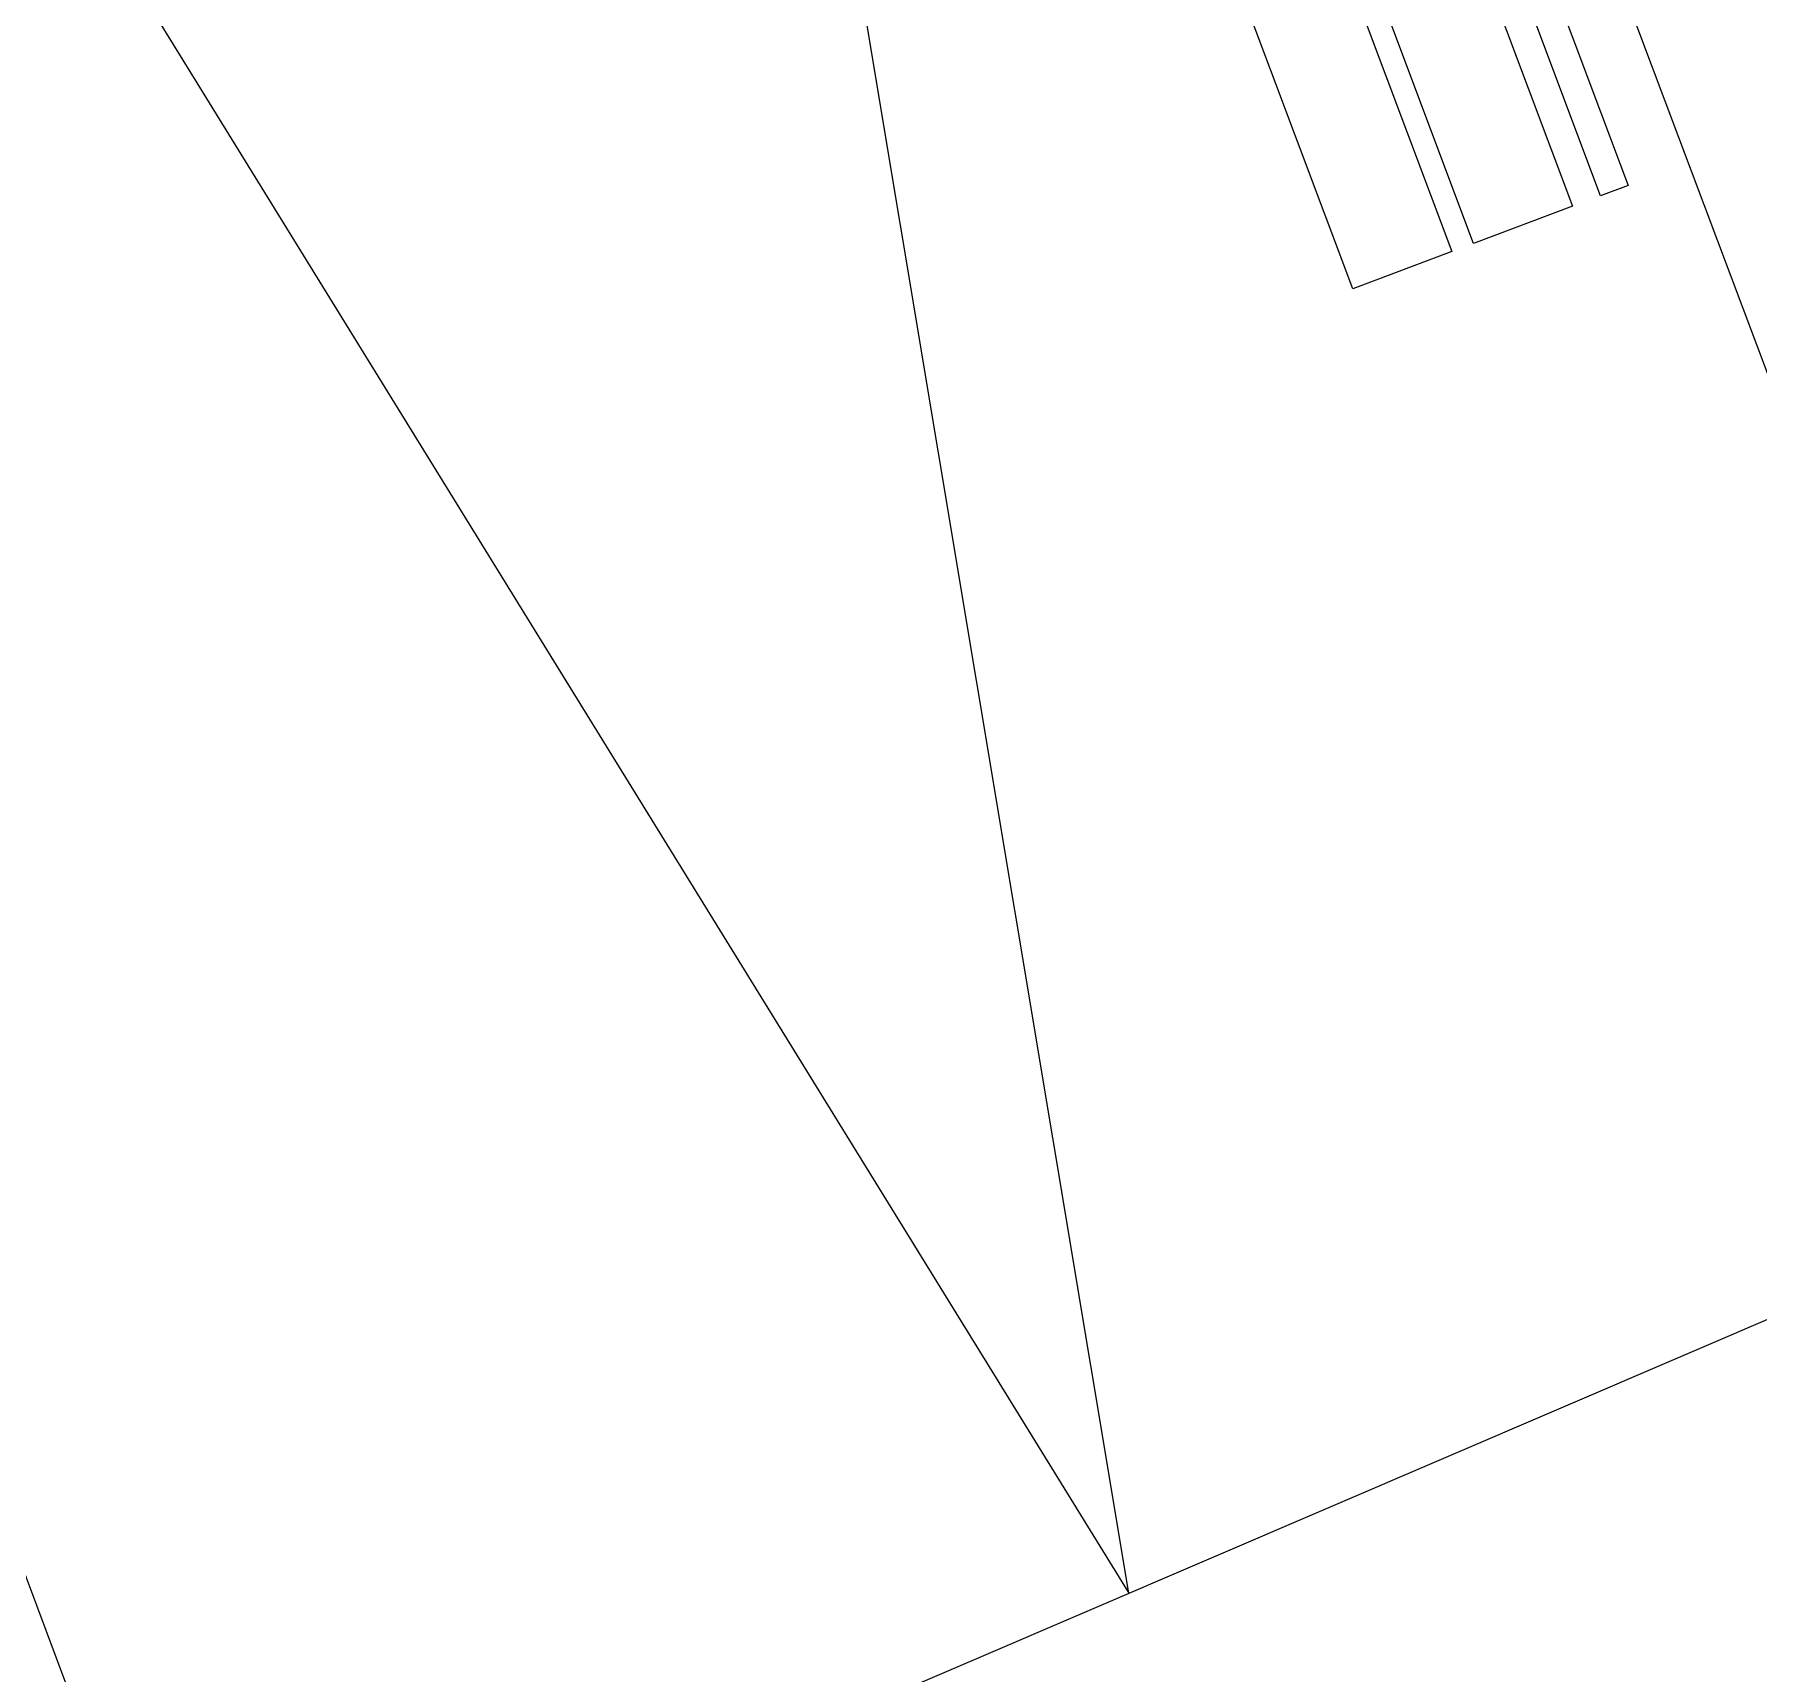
# Model space of a CAD drawing. Header units: millimetres. Extents: x 441156 to 441876, y 4514765 to 4515211.
# Drawn here: x 441560.866 to 441563.805, y 4514829.103 to 4514831.896 of the extents above; entities that cross this region are included whole.
import ezdxf

# ---------------------------------------------------------------- set-up
doc = ezdxf.new("R2010")
doc.units = ezdxf.units.MM
doc.layers.add('01_piscinas', color=254, linetype='Continuous')

msp = doc.modelspace()

# ---------------------------------------------------------------- linework, layer by layer
at = {"layer": '01_piscinas'}
for p, q in [((441564.34128148, 4514829.92970618, 0.00000015), (441560.99880958, 4514838.83373326, 0.00000132)), ((441561.12108265, 4514828.54905541, 0.00000013), (441557.5049643, 4514838.18205059, 0.0000014)), ((441557.95809988, 4514836.97494052, 0.00000013), (441562.73118206, 4514829.2393808, 0.00000131)), ((441562.73118206, 4514829.2393808, 0.00000131), (441561.7038214, 4514835.39497221, 0.00000126)), ((441561.12108265, 4514828.54905541, 0.00000131), (441564.34128148, 4514829.92970618, 0.00000131))]:
    msp.add_line(p, q, dxfattribs=at)
at = {"layer": '01_piscinas', "elevation": 0.00000053}
msp.add_lwpolyline([(441600.15542645, 4514836.84526939, 0.0164873178), (441596.29495593, 4514836.51536975, 0.0147570251), (441588.85666332, 4514835.40842934, 0.0064753203), (441583.08003958, 4514834.10548181, 0.0081662383), (441575.84636256, 4514832.24974676, 0.0216544653), (441566.72691572, 4514829.13504235, 0.0203224531), (441558.44317938, 4514825.50445053, 0.0071301443), (441552.8844203, 4514822.6439482, 0.0002218274), (441552.71279905, 4514822.55241672), (441551.42359411, 4514821.85298122), (441550.13470721, 4514821.15371826, 0.0026809456), (441548.08215867, 4514820.00791291), (441541.18054052, 4514816.1888006), (441538.56552048, 4514814.745731), (441530.65125505, 4514810.37833203), (441525.70833685, 4514807.63872531), (441512.53909855, 4514800.33969015), (441512.42506278, 4514800.27586286), (441523.2070084, 4514782.27945409)], format="xyb", dxfattribs=at)
at = {"layer": '01_piscinas', "elevation": 0.0000012}
for points in [[(441562.97313395, 4514833.11953352), (441563.01994442, 4514833.13710564), (441563.58225247, 4514831.63917051), (441563.53544199, 4514831.62159839), (441562.97313395, 4514833.11953352)], [(441562.75663987, 4514833.03826407), (441562.92515757, 4514833.10152372), (441563.48746562, 4514831.60358859), (441563.31894792, 4514831.54032894), (441562.75663987, 4514833.03826407)], [(441563.28149954, 4514831.52627124), (441563.11298184, 4514831.46301158), (441562.55067379, 4514832.96094671), (441562.71919149, 4514833.02420637), (441563.28149954, 4514831.52627124)]]:
    msp.add_lwpolyline(points, dxfattribs=at)

doc.saveas('drawing.dxf')
